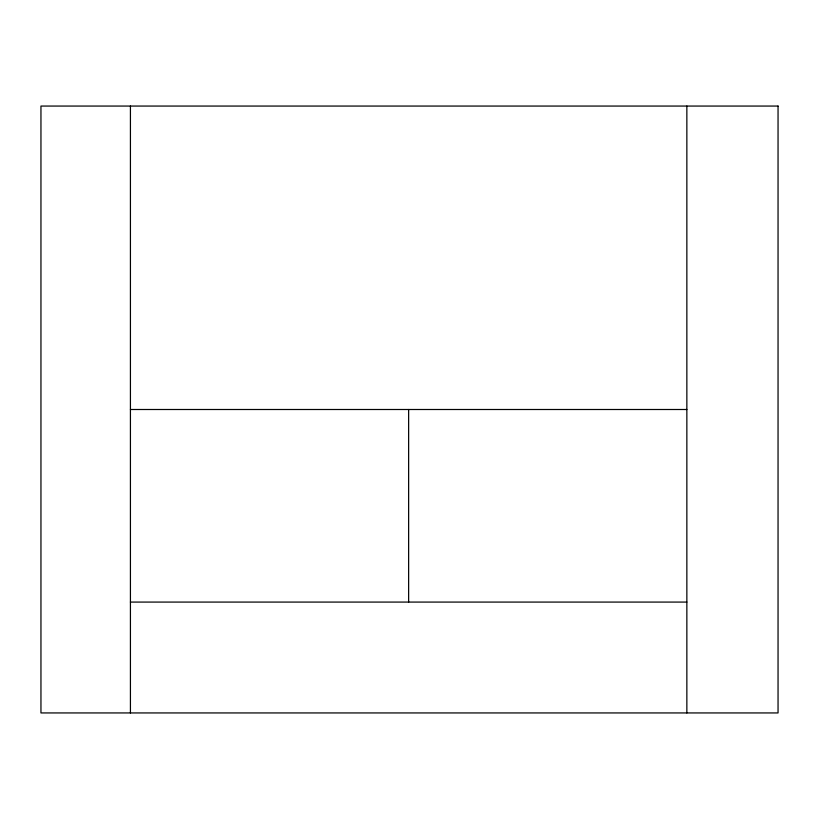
<?xml version="1.0" encoding="UTF-8"?>
<svg xmlns="http://www.w3.org/2000/svg" width="819" height="819" viewBox="0 0 819 819"><rect width="100%" height="100%" fill="white"/><g stroke="black" fill="none" stroke-linecap="round" stroke-linejoin="round"><path stroke-width="1.23" d="M130.426 409.5L686.854 409.5M130.426 602.078L686.854 602.078M686.854 106.06L686.854 712.939M408.64 409.5L408.64 602.078M130.426 106.06L130.426 712.939M778.05 106.06L40.95 106.06L40.95 712.939L778.05 712.939L778.05 106.06"/></g></svg>
